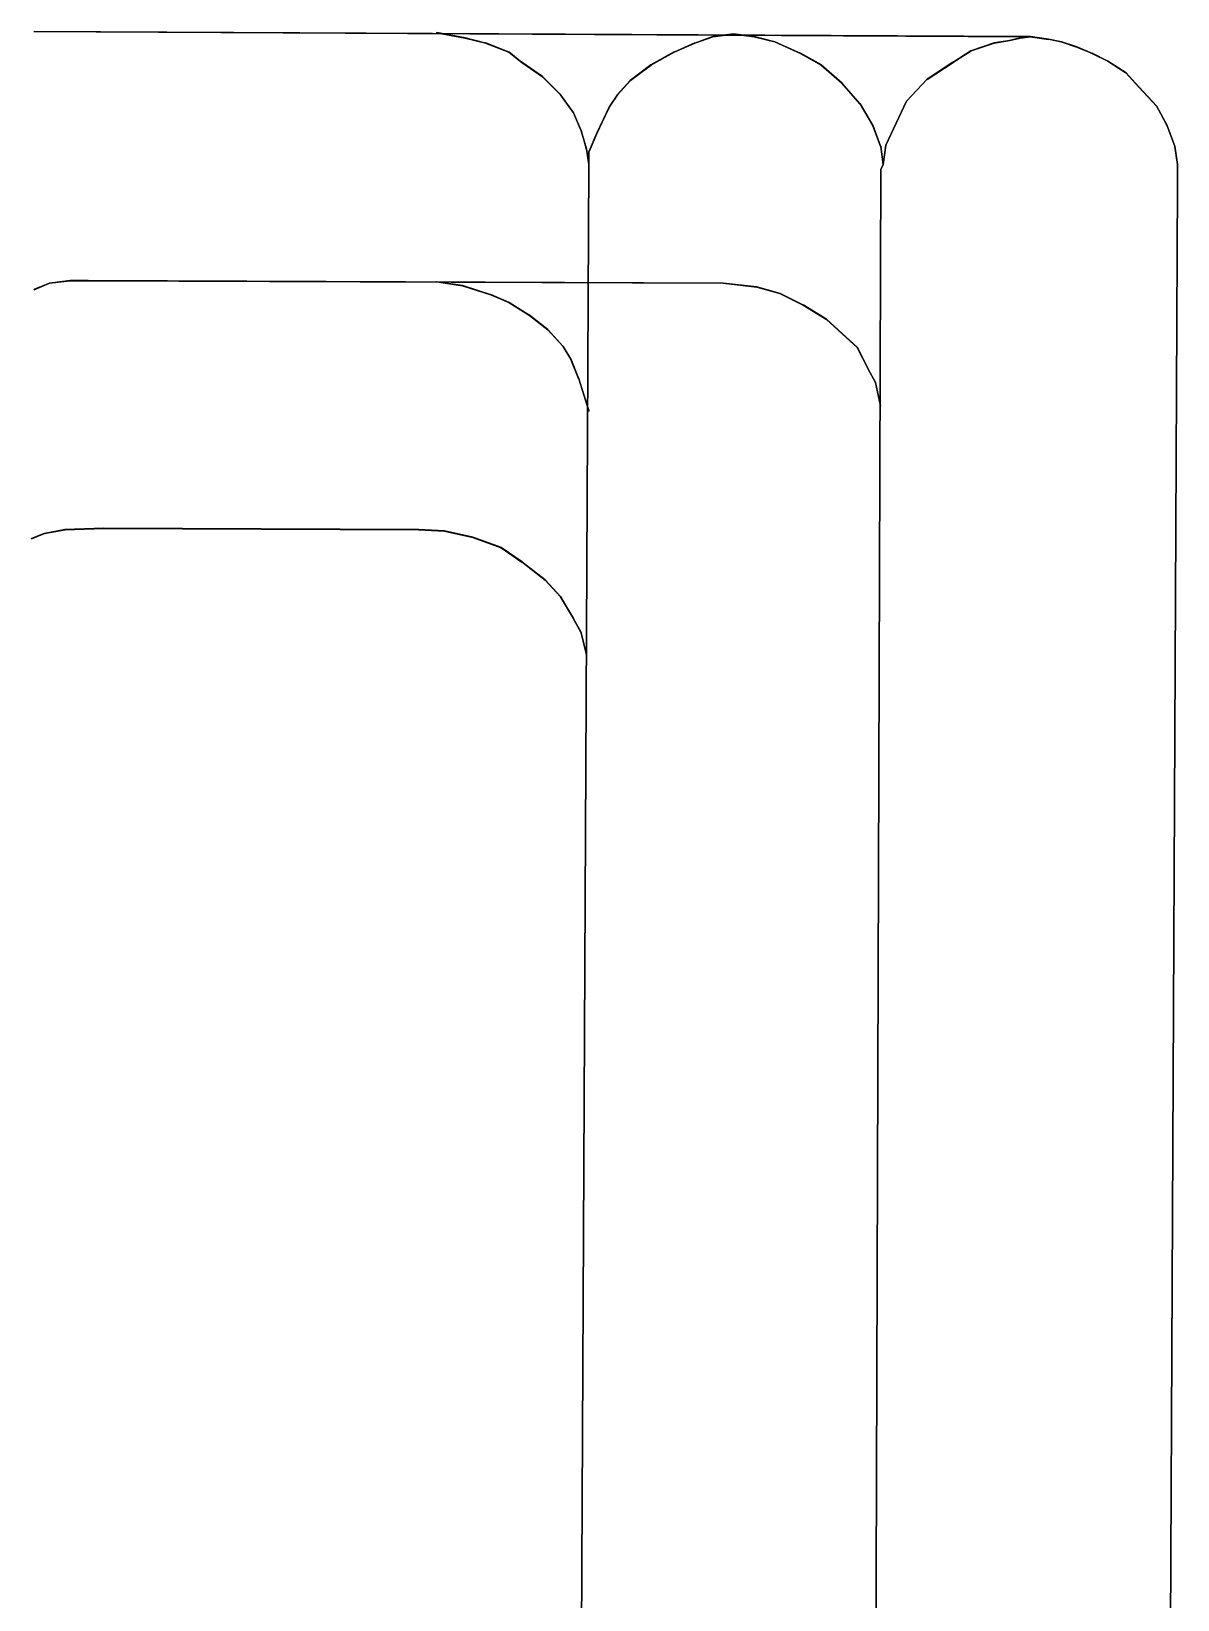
# Model space of a CAD drawing. Extents: x -291248544 to -291003570, y 98625193 to 98746984.
# Drawn here: x -291151292 to -291141127, y 98733077 to 98746984 of the extents above; entities that cross this region are included whole.
import ezdxf

# ---------------------------------------------------------------- set-up
doc = ezdxf.new("R2010")
doc.units = 0

msp = doc.modelspace()

# ---------------------------------------------------------------- linework, layer by layer
at = {"layer": 'mg_to_dxf', "color": 2}
for points in [[(-291151267.51, 98746982.57), (-291151268.5, 98746983.58), (-291151268.51, 98746981.58), (-291151267.51, 98746982.57)], [(-291151267.51, 98746982.57), (-291151268.51, 98746981.58), (-291142432.74, 98746935.8), (-291142433.67, 98746936.8)], [(-291142433.67, 98746936.8), (-291142432.59, 98746937.8), (-291151268.5, 98746983.58), (-291151267.51, 98746982.57)], [(-291147696.96, 98746971.04), (-291147697.76, 98746972.2), (-291147698.12, 98746970.24), (-291147696.96, 98746971.04)], [(-291147696.96, 98746971.04), (-291147698.12, 98746970.24), (-291147445.4, 98746924.29), (-291147446.17, 98746925.44)], [(-291147446.17, 98746925.44), (-291147444.98, 98746926.24), (-291147697.76, 98746972.2), (-291147696.96, 98746971.04)], [(-291145065.81, 98746959.62), (-291145064.81, 98746960.76), (-291145249.15, 98746937.71), (-291145247.91, 98746936.86)], [(-291145247.91, 98746936.86), (-291145248.68, 98746935.76), (-291145064.81, 98746958.74), (-291145065.81, 98746959.62)], [(-291145064.81, 98746959.62), (-291145065.81, 98746960.76), (-291145065.81, 98746958.74), (-291145064.81, 98746959.62)], [(-291144882.7, 98746936.86), (-291144881.52, 98746937.72), (-291145065.81, 98746960.76), (-291145064.81, 98746959.62)], [(-291145065.81, 98746959.62), (-291145064.81, 98746958.74), (-291145064.81, 98746960.76), (-291145065.81, 98746959.62)], [(-291145064.81, 98746959.62), (-291145065.81, 98746958.74), (-291144881.89, 98746935.75), (-291144882.7, 98746936.86)], [(-291147445.19, 98746925.23), (-291147445.95, 98746926.45), (-291147446.37, 98746924.5), (-291147445.19, 98746925.23)], [(-291147445.19, 98746925.23), (-291147446.37, 98746924.5), (-291147262.39, 98746878.5), (-291147263.06, 98746879.7)], [(-291147446.17, 98746925.44), (-291147445.4, 98746924.29), (-291147444.98, 98746926.24), (-291147446.17, 98746925.44)], [(-291147263.06, 98746879.7), (-291147261.78, 98746880.41), (-291147445.95, 98746926.45), (-291147445.19, 98746925.23)], [(-291147262.11, 98746879.4), (-291147262.74, 98746880.71), (-291147263.34, 98746878.8), (-291147262.11, 98746879.4)], [(-291147262.11, 98746879.4), (-291147263.34, 98746878.8), (-291147056.61, 98746798.41), (-291147057.05, 98746799.65)], [(-291147263.06, 98746879.7), (-291147262.39, 98746878.5), (-291147261.78, 98746880.41), (-291147263.06, 98746879.7)], [(-291147057.05, 98746799.65), (-291147055.6, 98746800.16), (-291147262.74, 98746880.71), (-291147262.11, 98746879.4)], [(-291145409.09, 98746879.38), (-291145408.54, 98746880.71), (-291145592.64, 98746800.17), (-291145591.28, 98746799.67)], [(-291145591.28, 98746799.67), (-291145591.75, 98746798.37), (-291145407.8, 98746878.85), (-291145409.09, 98746879.38)], [(-291145248.89, 98746936.63), (-291145248.17, 98746937.95), (-291145409.47, 98746880.34), (-291145408.16, 98746879.75)], [(-291145408.16, 98746879.75), (-291145409.47, 98746880.34), (-291145408.73, 98746878.48), (-291145408.16, 98746879.75)], [(-291145409.09, 98746879.38), (-291145407.8, 98746878.85), (-291145408.54, 98746880.71), (-291145409.09, 98746879.38)], [(-291145408.16, 98746879.75), (-291145408.73, 98746878.48), (-291145247.71, 98746935.99), (-291145248.89, 98746936.63)], [(-291145247.91, 98746936.86), (-291145249.15, 98746937.71), (-291145248.68, 98746935.76), (-291145247.91, 98746936.86)], [(-291145248.89, 98746936.63), (-291145247.71, 98746935.99), (-291145248.17, 98746937.95), (-291145248.89, 98746936.63)], [(-291144881.72, 98746936.68), (-291144882.5, 98746937.9), (-291144882.87, 98746935.93), (-291144881.72, 98746936.68)], [(-291144881.72, 98746936.68), (-291144882.87, 98746935.93), (-291144698.94, 98746889.95), (-291144699.58, 98746891.14)], [(-291144882.7, 98746936.86), (-291144881.89, 98746935.75), (-291144881.52, 98746937.72), (-291144882.7, 98746936.86)], [(-291144699.58, 98746891.14), (-291144698.28, 98746891.85), (-291144882.5, 98746937.9), (-291144881.72, 98746936.68)], [(-291144698.64, 98746890.82), (-291144699.23, 98746892.18), (-291144699.88, 98746890.28), (-291144698.64, 98746890.82)], [(-291144698.64, 98746890.82), (-291144699.88, 98746890.28), (-291144470.21, 98746786.93), (-291144470.67, 98746788.23)], [(-291144699.58, 98746891.14), (-291144698.94, 98746889.95), (-291144698.28, 98746891.85), (-291144699.58, 98746891.14)], [(-291144470.67, 98746788.23), (-291144469.31, 98746788.71), (-291144699.23, 98746892.18), (-291144698.64, 98746890.82)], [(-291142960.02, 98746810.64), (-291142959.61, 98746812.09), (-291143120.78, 98746708.49), (-291143119.39, 98746708.19)], [(-291143119.39, 98746708.19), (-291143119.69, 98746706.81), (-291142958.74, 98746810.28), (-291142960.02, 98746810.64)], [(-291142754.08, 98746879.42), (-291142753.37, 98746880.71), (-291142960.51, 98746811.66), (-291142959.12, 98746811.07)], [(-291142959.12, 98746811.07), (-291142960.51, 98746811.66), (-291142959.64, 98746809.84), (-291142959.12, 98746811.07)], [(-291142960.02, 98746810.64), (-291142958.74, 98746810.28), (-291142959.61, 98746812.09), (-291142960.02, 98746810.64)], [(-291142959.12, 98746811.07), (-291142959.64, 98746809.84), (-291142752.88, 98746878.76), (-291142754.08, 98746879.42)], [(-291142616.77, 98746902.38), (-291142615.98, 98746903.53), (-291142754.34, 98746880.47), (-291142753.11, 98746879.66)], [(-291142753.11, 98746879.66), (-291142754.34, 98746880.47), (-291142753.85, 98746878.52), (-291142753.11, 98746879.66)], [(-291142754.08, 98746879.42), (-291142752.88, 98746878.76), (-291142753.37, 98746880.71), (-291142754.08, 98746879.42)], [(-291142753.11, 98746879.66), (-291142753.85, 98746878.52), (-291142615.57, 98746901.57), (-291142616.77, 98746902.38)], [(-291142525.21, 98746925.23), (-291142524.42, 98746926.46), (-291142616.96, 98746903.32), (-291142615.79, 98746902.59)], [(-291142615.79, 98746902.59), (-291142616.96, 98746903.32), (-291142616.55, 98746901.36), (-291142615.79, 98746902.59)], [(-291142616.77, 98746902.38), (-291142615.57, 98746901.57), (-291142615.98, 98746903.53), (-291142616.77, 98746902.38)], [(-291142615.79, 98746902.59), (-291142616.55, 98746901.36), (-291142524.05, 98746924.49), (-291142525.21, 98746925.23)], [(-291142433.66, 98746936.74), (-291142432.79, 98746937.85), (-291142525.4, 98746926.28), (-291142524.22, 98746925.42)], [(-291142524.22, 98746925.42), (-291142525.4, 98746926.28), (-291142525.03, 98746924.31), (-291142524.22, 98746925.42)], [(-291142525.21, 98746925.23), (-291142524.05, 98746924.49), (-291142524.42, 98746926.46), (-291142525.21, 98746925.23)], [(-291142524.22, 98746925.42), (-291142525.03, 98746924.31), (-291142432.55, 98746935.87), (-291142433.66, 98746936.74)], [(-291142432.67, 98746936.73), (-291142433.59, 98746937.87), (-291142433.74, 98746935.87), (-291142432.67, 98746936.73)], [(-291142432.67, 98746936.73), (-291142433.74, 98746935.87), (-291142272.62, 98746912.85), (-291142273.44, 98746913.98)], [(-291142433.67, 98746936.8), (-291142432.74, 98746935.8), (-291142432.59, 98746937.8), (-291142433.67, 98746936.8)], [(-291142433.66, 98746936.74), (-291142432.55, 98746935.87), (-291142432.79, 98746937.85), (-291142433.66, 98746936.74)], [(-291142273.44, 98746913.98), (-291142272.29, 98746914.83), (-291142433.59, 98746937.87), (-291142432.67, 98746936.73)], [(-291142272.46, 98746913.81), (-291142273.27, 98746914.99), (-291142273.61, 98746913.02), (-291142272.46, 98746913.81)], [(-291142272.46, 98746913.81), (-291142273.61, 98746913.02), (-291142158.27, 98746889.96), (-291142159, 98746891.12)], [(-291142273.44, 98746913.98), (-291142272.62, 98746912.85), (-291142272.29, 98746914.83), (-291142273.44, 98746913.98)], [(-291142159, 98746891.12), (-291142157.76, 98746891.89), (-291142273.27, 98746914.99), (-291142272.46, 98746913.81)], [(-291142158.03, 98746890.86), (-291142158.73, 98746892.15), (-291142159.24, 98746890.21), (-291142158.03, 98746890.86)], [(-291142158.03, 98746890.86), (-291142159.24, 98746890.21), (-291142021.06, 98746844.15), (-291142021.65, 98746845.4)], [(-291142159, 98746891.12), (-291142158.27, 98746889.96), (-291142157.76, 98746891.89), (-291142159, 98746891.12)], [(-291142021.65, 98746845.4), (-291142020.35, 98746846.02), (-291142158.73, 98746892.15), (-291142158.03, 98746890.86)], [(-291142020.72, 98746845.05), (-291142021.29, 98746846.37), (-291142021.99, 98746844.5), (-291142020.72, 98746845.05)], [(-291142020.72, 98746845.05), (-291142021.99, 98746844.5), (-291141883.8, 98746786.92), (-291141884.31, 98746788.22)], [(-291142021.65, 98746845.4), (-291142021.06, 98746844.15), (-291142020.35, 98746846.02), (-291142021.65, 98746845.4)], [(-291141884.31, 98746788.22), (-291141882.97, 98746788.74), (-291142021.29, 98746846.37), (-291142020.72, 98746845.05)], [(-291147056.18, 98746799.15), (-291147056.47, 98746800.66), (-291147057.48, 98746798.91), (-291147056.18, 98746799.15)], [(-291147056.18, 98746799.15), (-291147057.48, 98746798.91), (-291146942.34, 98746706.8), (-291146942.53, 98746708.23)], [(-291147057.05, 98746799.65), (-291147056.61, 98746798.41), (-291147055.6, 98746800.16), (-291147057.05, 98746799.65)], [(-291146942.53, 98746708.23), (-291146941.15, 98746708.41), (-291147056.47, 98746800.66), (-291147056.18, 98746799.15)], [(-291146941.73, 98746707.63), (-291146941.95, 98746709), (-291146943.15, 98746707.4), (-291146941.73, 98746707.63)], [(-291146941.73, 98746707.63), (-291146943.15, 98746707.4), (-291146759.26, 98746580.97), (-291146759.45, 98746582.32)], [(-291146942.53, 98746708.23), (-291146942.34, 98746706.8), (-291146941.15, 98746708.41), (-291146942.53, 98746708.23)], [(-291146759.45, 98746582.32), (-291146757.98, 98746582.52), (-291146941.95, 98746709), (-291146941.73, 98746707.63)], [(-291145798.13, 98746684.73), (-291145797.87, 98746686.17), (-291145981.91, 98746548.14), (-291145980.43, 98746548)], [(-291145980.43, 98746548), (-291145980.56, 98746546.65), (-291145796.78, 98746684.49), (-291145798.13, 98746684.73)], [(-291145592.17, 98746799.23), (-291145591.74, 98746800.61), (-291145798.71, 98746685.63), (-291145797.29, 98746685.27)], [(-291145797.29, 98746685.27), (-291145798.71, 98746685.63), (-291145797.62, 98746683.94), (-291145797.29, 98746685.27)], [(-291145798.13, 98746684.73), (-291145796.78, 98746684.49), (-291145797.87, 98746686.17), (-291145798.13, 98746684.73)], [(-291145797.29, 98746685.27), (-291145797.62, 98746683.94), (-291145590.85, 98746798.81), (-291145592.17, 98746799.23)], [(-291145591.28, 98746799.67), (-291145592.64, 98746800.17), (-291145591.75, 98746798.37), (-291145591.28, 98746799.67)], [(-291145592.17, 98746799.23), (-291145590.85, 98746798.81), (-291145591.74, 98746800.61), (-291145592.17, 98746799.23)], [(-291144469.78, 98746787.78), (-291144470.2, 98746789.16), (-291144471.1, 98746787.38), (-291144469.78, 98746787.78)], [(-291144469.78, 98746787.78), (-291144471.1, 98746787.38), (-291144287.25, 98746683.96), (-291144287.55, 98746685.27)], [(-291144470.67, 98746788.23), (-291144470.21, 98746786.93), (-291144469.31, 98746788.71), (-291144470.67, 98746788.23)], [(-291144287.55, 98746685.27), (-291144286.09, 98746685.6), (-291144470.2, 98746789.16), (-291144469.78, 98746787.78)], [(-291144286.73, 98746684.7), (-291144286.91, 98746686.18), (-291144288.07, 98746684.54), (-291144286.73, 98746684.7)], [(-291144286.73, 98746684.7), (-291144288.07, 98746684.54), (-291144104.34, 98746523.77), (-291144104.38, 98746525.14)], [(-291144287.55, 98746685.27), (-291144287.25, 98746683.96), (-291144286.09, 98746685.6), (-291144287.55, 98746685.27)], [(-291144104.38, 98746525.14), (-291144102.92, 98746525.19), (-291144286.91, 98746686.18), (-291144286.73, 98746684.7)], [(-291143120.23, 98746707.64), (-291143119.94, 98746709.03), (-291143349.76, 98746559.64), (-291143348.27, 98746559.42)], [(-291143348.27, 98746559.42), (-291143348.47, 98746558.1), (-291143118.85, 98746707.35), (-291143120.23, 98746707.64)], [(-291143119.39, 98746708.19), (-291143120.78, 98746708.49), (-291143119.69, 98746706.81), (-291143119.39, 98746708.19)], [(-291143120.23, 98746707.64), (-291143118.85, 98746707.35), (-291143119.94, 98746709.03), (-291143120.23, 98746707.64)], [(-291141883.4, 98746787.8), (-291141883.88, 98746789.16), (-291141884.71, 98746787.34), (-291141883.4, 98746787.8)], [(-291141883.4, 98746787.8), (-291141884.71, 98746787.34), (-291141746.57, 98746718.27), (-291141746.97, 98746719.58)], [(-291141884.31, 98746788.22), (-291141883.8, 98746786.92), (-291141882.97, 98746788.74), (-291141884.31, 98746788.22)], [(-291141746.97, 98746719.58), (-291141745.58, 98746720.01), (-291141883.88, 98746789.16), (-291141883.4, 98746787.8)], [(-291141746.1, 98746719.09), (-291141746.45, 98746720.5), (-291141747.44, 98746718.76), (-291141746.1, 98746719.09)], [(-291141746.1, 98746719.09), (-291141747.44, 98746718.76), (-291141586.53, 98746615.32), (-291141586.73, 98746616.64)], [(-291141746.97, 98746719.58), (-291141746.57, 98746718.27), (-291141745.58, 98746720.01), (-291141746.97, 98746719.58)], [(-291141586.73, 98746616.64), (-291141585.23, 98746616.86), (-291141746.45, 98746720.5), (-291141746.1, 98746719.09)], [(-291146758.68, 98746581.68), (-291146758.75, 98746583.16), (-291146760.03, 98746581.61), (-291146758.68, 98746581.68)], [(-291146758.68, 98746581.68), (-291146760.03, 98746581.61), (-291146599.23, 98746420.81), (-291146599.17, 98746422.17)], [(-291146759.45, 98746582.32), (-291146759.26, 98746580.97), (-291146757.98, 98746582.52), (-291146759.45, 98746582.32)], [(-291146599.17, 98746422.17), (-291146597.7, 98746422.11), (-291146758.75, 98746583.16), (-291146758.68, 98746581.68)], [(-291145981.17, 98746547.33), (-291145981.17, 98746548.81), (-291146096.4, 98746422.06), (-291146094.94, 98746422.18)], [(-291146094.94, 98746422.18), (-291146094.82, 98746420.83), (-291145979.82, 98746547.33), (-291145981.17, 98746547.33)], [(-291145980.43, 98746548), (-291145981.91, 98746548.14), (-291145980.56, 98746546.65), (-291145980.43, 98746548)], [(-291145981.17, 98746547.33), (-291145979.82, 98746547.33), (-291145981.17, 98746548.81), (-291145981.17, 98746547.33)], [(-291143349.04, 98746558.78), (-291143348.99, 98746560.28), (-291143532.98, 98746364.79), (-291143531.45, 98746364.96)], [(-291143531.45, 98746364.96), (-291143531.31, 98746363.66), (-291143347.7, 98746558.74), (-291143349.04, 98746558.78)], [(-291143348.27, 98746559.42), (-291143349.76, 98746559.64), (-291143348.47, 98746558.1), (-291143348.27, 98746559.42)], [(-291143349.04, 98746558.78), (-291143347.7, 98746558.74), (-291143348.99, 98746560.28), (-291143349.04, 98746558.78)], [(-291141585.96, 98746615.99), (-291141585.99, 98746617.51), (-291141587.29, 98746615.97), (-291141585.96, 98746615.99)], [(-291141585.96, 98746615.99), (-291141587.29, 98746615.97), (-291141472.26, 98746489.43), (-291141472.2, 98746490.85)], [(-291141586.73, 98746616.64), (-291141586.53, 98746615.32), (-291141585.23, 98746616.86), (-291141586.73, 98746616.64)], [(-291141472.2, 98746490.85), (-291141470.79, 98746490.79), (-291141585.99, 98746617.51), (-291141585.96, 98746615.99)], [(-291146598.52, 98746421.41), (-291146598.34, 98746422.87), (-291146599.87, 98746421.57), (-291146598.52, 98746421.41)], [(-291146598.52, 98746421.41), (-291146599.87, 98746421.57), (-291146484.96, 98746260.69), (-291146484.67, 98746262.01)], [(-291146599.17, 98746422.17), (-291146599.23, 98746420.81), (-291146597.7, 98746422.11), (-291146599.17, 98746422.17)], [(-291146484.67, 98746262.01), (-291146483.21, 98746261.68), (-291146598.34, 98746422.87), (-291146598.52, 98746421.41)], [(-291146095.55, 98746421.4), (-291146095.79, 98746422.85), (-291146165.09, 98746318.89), (-291146163.66, 98746319.23)], [(-291146163.66, 98746319.23), (-291146163.35, 98746317.91), (-291146094.21, 98746421.61), (-291146095.55, 98746421.4)], [(-291146094.94, 98746422.18), (-291146096.4, 98746422.06), (-291146094.82, 98746420.83), (-291146094.94, 98746422.18)], [(-291146095.55, 98746421.4), (-291146094.21, 98746421.61), (-291146095.79, 98746422.85), (-291146095.55, 98746421.4)], [(-291144103.67, 98746524.43), (-291144103.63, 98746525.9), (-291144105.04, 98746524.48), (-291144103.67, 98746524.43)], [(-291144103.67, 98746524.43), (-291144105.04, 98746524.48), (-291143944.27, 98746340.74), (-291143944.12, 98746342.08)], [(-291144104.38, 98746525.14), (-291144104.34, 98746523.77), (-291144102.92, 98746525.19), (-291144104.38, 98746525.14)], [(-291143944.12, 98746342.08), (-291143942.64, 98746341.92), (-291144103.63, 98746525.9), (-291144103.67, 98746524.43)], [(-291141471.52, 98746490.11), (-291141471.47, 98746491.52), (-291141472.94, 98746490.17), (-291141471.52, 98746490.11)], [(-291141471.52, 98746490.11), (-291141472.94, 98746490.17), (-291141312.12, 98746317.86), (-291141311.99, 98746319.19)], [(-291141472.2, 98746490.85), (-291141472.26, 98746489.43), (-291141470.79, 98746490.79), (-291141472.2, 98746490.85)], [(-291141311.99, 98746319.19), (-291141310.48, 98746319.03), (-291141471.47, 98746491.52), (-291141471.52, 98746490.11)], [(-291146484.18, 98746261.13), (-291146483.7, 98746262.55), (-291146485.45, 98746261.57), (-291146484.18, 98746261.13)], [(-291146484.18, 98746261.13), (-291146485.45, 98746261.57), (-291146416.46, 98746100.58), (-291146415.91, 98746101.84)], [(-291146484.67, 98746262.01), (-291146484.96, 98746260.69), (-291146483.21, 98746261.68), (-291146484.67, 98746262.01)], [(-291146415.91, 98746101.84), (-291146414.57, 98746101.25), (-291146483.7, 98746262.55), (-291146484.18, 98746261.13)], [(-291146164.16, 98746318.36), (-291146164.6, 98746319.76), (-291146279.51, 98746078.45), (-291146278.17, 98746078.94)], [(-291146278.17, 98746078.94), (-291146277.68, 98746077.63), (-291146162.85, 98746318.77), (-291146164.16, 98746318.36)], [(-291146163.66, 98746319.23), (-291146165.09, 98746318.89), (-291146163.35, 98746317.91), (-291146163.66, 98746319.23)], [(-291146164.16, 98746318.36), (-291146162.85, 98746318.77), (-291146164.6, 98746319.76), (-291146164.16, 98746318.36)], [(-291143943.53, 98746341.27), (-291143943.23, 98746342.73), (-291143944.86, 98746341.55), (-291143943.53, 98746341.27)], [(-291143943.53, 98746341.27), (-291143944.86, 98746341.55), (-291143830, 98746146.29), (-291143829.6, 98746147.59)], [(-291143944.12, 98746342.08), (-291143944.27, 98746340.74), (-291143942.64, 98746341.92), (-291143944.12, 98746342.08)], [(-291143829.6, 98746147.59), (-291143828.19, 98746147.16), (-291143943.23, 98746342.73), (-291143943.53, 98746341.27)], [(-291143532.01, 98746364.14), (-291143532.42, 98746365.62), (-291143716.09, 98745975.32), (-291143714.69, 98745975.95)], [(-291143714.69, 98745975.95), (-291143714.15, 98745974.75), (-291143530.75, 98746364.48), (-291143532.01, 98746364.14)], [(-291143531.45, 98746364.96), (-291143532.98, 98746364.79), (-291143531.31, 98746363.66), (-291143531.45, 98746364.96)], [(-291143532.01, 98746364.14), (-291143530.75, 98746364.48), (-291143532.42, 98746365.62), (-291143532.01, 98746364.14)], [(-291141311.41, 98746318.37), (-291141311.06, 98746319.85), (-291141312.7, 98746318.68), (-291141311.41, 98746318.37)], [(-291141311.41, 98746318.37), (-291141312.7, 98746318.68), (-291141220.77, 98746146.3), (-291141220.33, 98746147.6)], [(-291141311.99, 98746319.19), (-291141312.12, 98746317.86), (-291141310.48, 98746319.03), (-291141311.99, 98746319.19)], [(-291141220.33, 98746147.6), (-291141218.94, 98746147.13), (-291141311.06, 98746319.85), (-291141311.41, 98746318.37)], [(-291143829.17, 98746146.69), (-291143828.62, 98746148.06), (-291143830.43, 98746147.19), (-291143829.17, 98746146.69)], [(-291143829.17, 98746146.69), (-291143830.43, 98746147.19), (-291143761.48, 98745963.33), (-291143760.86, 98745964.52)], [(-291143829.6, 98746147.59), (-291143830, 98746146.29), (-291143828.19, 98746147.16), (-291143829.6, 98746147.59)], [(-291143760.86, 98745964.52), (-291143759.53, 98745963.83), (-291143828.62, 98746148.06), (-291143829.17, 98746146.69)], [(-291141219.92, 98746146.69), (-291141219.36, 98746148.04), (-291141221.18, 98746147.21), (-291141219.92, 98746146.69)], [(-291141219.92, 98746146.69), (-291141221.18, 98746147.21), (-291141152.23, 98745963.33), (-291141151.6, 98745964.52)], [(-291141220.33, 98746147.6), (-291141220.77, 98746146.3), (-291141218.94, 98746147.13), (-291141220.33, 98746147.6)], [(-291141151.6, 98745964.52), (-291141150.28, 98745963.83), (-291141219.36, 98746148.04), (-291141219.92, 98746146.69)], [(-291146415.57, 98746100.9), (-291146414.9, 98746102.2), (-291146416.79, 98746101.53), (-291146415.57, 98746100.9)], [(-291146415.57, 98746100.9), (-291146416.79, 98746101.53), (-291146370.77, 98745940.46), (-291146370.07, 98745941.64)], [(-291146415.91, 98746101.84), (-291146416.46, 98746100.58), (-291146414.57, 98746101.25), (-291146415.91, 98746101.84)], [(-291146370.07, 98745941.64), (-291146368.82, 98745940.9), (-291146414.9, 98746102.2), (-291146415.57, 98746100.9)], [(-291146278.58, 98746078.03), (-291146279.1, 98746079.36), (-291146348.25, 98745918.01), (-291146346.84, 98745918.74)], [(-291146346.84, 98745918.74), (-291146346.25, 98745917.6), (-291146277.27, 98746078.54), (-291146278.58, 98746078.03)], [(-291146278.17, 98746078.94), (-291146279.51, 98746078.45), (-291146277.68, 98746077.63), (-291146278.17, 98746078.94)], [(-291146278.58, 98746078.03), (-291146277.27, 98746078.54), (-291146279.1, 98746079.36), (-291146278.58, 98746078.03)], [(-291143714.97, 98745974.99), (-291143715.81, 98745976.28), (-291143738.85, 98745803.47), (-291143737.73, 98745804.33)], [(-291143737.73, 98745804.33), (-291143736.87, 98745803.21), (-291143713.87, 98745975.71), (-291143714.97, 98745974.99)], [(-291143715.12, 98745975.04), (-291143715.66, 98745976.24), (-291143716.09, 98745975.32), (-291143714.69, 98745975.95)], [(-291143714.69, 98745975.95), (-291143716.09, 98745975.32), (-291143714.15, 98745974.75), (-291143714.69, 98745975.95)], [(-291143714.69, 98745975.95), (-291143716.09, 98745975.32), (-291143714.15, 98745974.75), (-291143714.69, 98745975.95)], [(-291143714.97, 98745974.99), (-291143713.87, 98745975.71), (-291143715.81, 98745976.28), (-291143714.97, 98745974.99)], [(-291143714.87, 98745975.56), (-291143713.97, 98745975.14), (-291143715.66, 98745976.24), (-291143715.12, 98745975.04)], [(-291143714.69, 98745975.95), (-291143714.15, 98745974.75), (-291143713.97, 98745975.14), (-291143714.87, 98745975.56)], [(-291146369.85, 98745940.67), (-291146369.04, 98745941.88), (-291146370.99, 98745941.44), (-291146369.85, 98745940.67)], [(-291146369.85, 98745940.67), (-291146370.99, 98745941.44), (-291146347.95, 98745803.18), (-291146347.13, 98745804.33)], [(-291146370.07, 98745941.64), (-291146370.77, 98745940.46), (-291146368.82, 98745940.9), (-291146370.07, 98745941.64)], [(-291146347.13, 98745804.33), (-291146345.98, 98745803.5), (-291146369.04, 98745941.88), (-291146369.85, 98745940.67)], [(-291146346.84, 98745918.74), (-291146348.25, 98745918.01), (-291146346.25, 98745917.6), (-291146346.84, 98745918.74)], [(-291146347.05, 98745917.76), (-291146348.05, 98745918.99), (-291146348.05, 98745803.33), (-291146347.05, 98745804.33)], [(-291146347.05, 98745917.76), (-291146346.05, 98745918.58), (-291146348.05, 98745918.99), (-291146347.05, 98745917.76)], [(-291146347.05, 98745804.33), (-291146346.05, 98745803.33), (-291146346.05, 98745918.58), (-291146347.05, 98745917.76)], [(-291143760.61, 98745963.55), (-291143759.78, 98745964.8), (-291143761.73, 98745964.3), (-291143760.61, 98745963.55)], [(-291143760.61, 98745963.55), (-291143761.73, 98745964.3), (-291143738.75, 98745803.48), (-291143737.87, 98745804.35)], [(-291143760.86, 98745964.52), (-291143761.48, 98745963.33), (-291143759.53, 98745963.83), (-291143760.86, 98745964.52)], [(-291143737.87, 98745804.35), (-291143736.68, 98745803.15), (-291143759.78, 98745964.8), (-291143760.61, 98745963.55)], [(-291141151.36, 98745963.55), (-291141150.52, 98745964.8), (-291141152.47, 98745964.3), (-291141151.36, 98745963.55)], [(-291141151.36, 98745963.55), (-291141152.47, 98745964.3), (-291141129.47, 98745803.27), (-291141128.61, 98745804.33)], [(-291141151.6, 98745964.52), (-291141152.23, 98745963.33), (-291141150.28, 98745963.83), (-291141151.6, 98745964.52)], [(-291141128.61, 98745804.33), (-291141127.47, 98745803.41), (-291141150.52, 98745964.8), (-291141151.36, 98745963.55)], [(-291146347.05, 98745803.33), (-291146348.04, 98745804.34), (-291146416.71, 98732173.44), (-291146415.71, 98732174.42)], [(-291146415.71, 98732174.42), (-291146414.71, 98732173.4), (-291146346.04, 98745804.33), (-291146347.05, 98745803.33)], [(-291146347.05, 98745804.33), (-291146348.05, 98745803.33), (-291146346.05, 98745803.33), (-291146347.05, 98745804.33)], [(-291146347.05, 98745803.33), (-291146346.04, 98745804.33), (-291146348.04, 98745804.34), (-291146347.05, 98745803.33)], [(-291146347.13, 98745804.33), (-291146347.95, 98745803.18), (-291146345.98, 98745803.5), (-291146347.13, 98745804.33)], [(-291143760.68, 98745757.56), (-291143761.68, 98745758.56), (-291143807.46, 98731498.22), (-291143806.46, 98731499.22)], [(-291143806.46, 98731499.22), (-291143805.46, 98731498.22), (-291143759.68, 98745758.55), (-291143760.68, 98745757.56)], [(-291143738.03, 98745803.36), (-291143738.59, 98745804.47), (-291143761.8, 98745758.06), (-291143760.46, 98745758.5)], [(-291143760.46, 98745758.5), (-291143761.8, 98745758.06), (-291143760.01, 98745757.16), (-291143760.46, 98745758.5)], [(-291143760.68, 98745757.56), (-291143759.68, 98745758.55), (-291143761.68, 98745758.56), (-291143760.68, 98745757.56)], [(-291143760.46, 98745758.5), (-291143760.01, 98745757.16), (-291143736.52, 98745804.13), (-291143738.03, 98745803.36)], [(-291143737.73, 98745804.33), (-291143738.85, 98745803.47), (-291143736.87, 98745803.21), (-291143737.73, 98745804.33)], [(-291143737.87, 98745804.35), (-291143738.75, 98745803.48), (-291143736.68, 98745803.15), (-291143737.87, 98745804.35)], [(-291143738.03, 98745803.36), (-291143736.52, 98745804.13), (-291143738.59, 98745804.47), (-291143738.03, 98745803.36)], [(-291141128.54, 98745803.33), (-291141127.54, 98745804.41), (-291141129.54, 98745804.26), (-291141128.54, 98745803.33)], [(-291141128.54, 98745803.33), (-291141129.54, 98745804.26), (-291141129.54, 98745631.67), (-291141128.54, 98745632.67)], [(-291141128.61, 98745804.33), (-291141129.47, 98745803.27), (-291141127.47, 98745803.41), (-291141128.61, 98745804.33)], [(-291141128.54, 98745632.67), (-291141127.54, 98745631.67), (-291141127.54, 98745804.41), (-291141128.54, 98745803.33)], [(-291141128.54, 98745631.67), (-291141129.54, 98745632.67), (-291141198.21, 98731612.73), (-291141197.2, 98731613.66)], [(-291141197.2, 98731613.66), (-291141196.21, 98731612.58), (-291141127.54, 98745632.67), (-291141128.54, 98745631.67)], [(-291141128.54, 98745632.67), (-291141129.54, 98745631.67), (-291141127.54, 98745631.67), (-291141128.54, 98745632.67)], [(-291141128.54, 98745631.67), (-291141127.54, 98745632.67), (-291141129.54, 98745632.67), (-291141128.54, 98745631.67)], [(-291151131.14, 98744750.78), (-291151130.47, 98744752.15), (-291151268.85, 98744694.49), (-291151267.54, 98744693.95)], [(-291151267.54, 98744693.95), (-291151268.08, 98744692.64), (-291151129.95, 98744750.2), (-291151131.14, 98744750.78)], [(-291150948.07, 98744773.8), (-291150947.14, 98744774.93), (-291151131.44, 98744751.89), (-291151130.18, 98744751.04)], [(-291151130.18, 98744751.04), (-291151131.44, 98744751.89), (-291151130.92, 98744749.94), (-291151130.18, 98744751.04)], [(-291151131.14, 98744750.78), (-291151129.95, 98744750.2), (-291151130.47, 98744752.15), (-291151131.14, 98744750.78)], [(-291151130.18, 98744751.04), (-291151130.92, 98744749.94), (-291150947.01, 98744772.93), (-291150948.07, 98744773.8)], [(-291150947.07, 98744773.86), (-291150948.13, 98744774.86), (-291150948.01, 98744772.86), (-291150947.07, 98744773.86)], [(-291150787.85, 98744773.86), (-291150786.85, 98744774.86), (-291150948.13, 98744774.86), (-291150947.07, 98744773.86)], [(-291150948.07, 98744773.8), (-291150947.01, 98744772.93), (-291150947.14, 98744774.93), (-291150948.07, 98744773.8)], [(-291150947.07, 98744773.86), (-291150948.01, 98744772.86), (-291150786.86, 98744772.86), (-291150787.85, 98744773.86)], [(-291150786.85, 98744773.86), (-291150787.85, 98744774.87), (-291150787.86, 98744772.87), (-291150786.85, 98744773.86)], [(-291150786.85, 98744773.86), (-291150787.86, 98744772.87), (-291145156.42, 98744749.97), (-291145157.36, 98744750.98)], [(-291145157.36, 98744750.98), (-291145156.3, 98744751.97), (-291150787.85, 98744774.87), (-291150786.85, 98744773.86)], [(-291150787.85, 98744773.86), (-291150786.86, 98744772.86), (-291150786.85, 98744774.86), (-291150787.85, 98744773.86)], [(-291147696.95, 98744762.35), (-291147697.79, 98744763.48), (-291147698.09, 98744761.51), (-291147696.95, 98744762.35)], [(-291147696.95, 98744762.35), (-291147698.09, 98744761.51), (-291147468.3, 98744727.04), (-291147469.06, 98744728.16)], [(-291147469.06, 98744728.16), (-291147467.84, 98744728.99), (-291147697.79, 98744763.48), (-291147696.95, 98744762.35)], [(-291147468.09, 98744727.94), (-291147468.82, 98744729.22), (-291147469.27, 98744727.26), (-291147468.09, 98744727.94)], [(-291147468.09, 98744727.94), (-291147469.27, 98744727.26), (-291147216.67, 98744646.89), (-291147217.27, 98744648.13)], [(-291147469.06, 98744728.16), (-291147468.3, 98744727.04), (-291147467.84, 98744728.99), (-291147469.06, 98744728.16)], [(-291147217.27, 98744648.13), (-291147215.97, 98744648.77), (-291147468.82, 98744729.22), (-291147468.09, 98744727.94)], [(-291145156.36, 98744750.92), (-291145157.3, 98744752.03), (-291145157.42, 98744750.03), (-291145156.36, 98744750.92)], [(-291145156.36, 98744750.92), (-291145157.42, 98744750.03), (-291144859.01, 98744715.6), (-291144859.81, 98744716.7)], [(-291145157.36, 98744750.98), (-291145156.42, 98744749.97), (-291145156.3, 98744751.97), (-291145157.36, 98744750.98)], [(-291144859.81, 98744716.7), (-291144858.62, 98744717.57), (-291145157.3, 98744752.03), (-291145156.36, 98744750.92)], [(-291151267.54, 98744693.95), (-291151268.85, 98744694.49), (-291151268.08, 98744692.64), (-291151267.54, 98744693.95)], [(-291147216.34, 98744647.78), (-291147216.91, 98744649.12), (-291147217.61, 98744647.24), (-291147216.34, 98744647.78)], [(-291147216.34, 98744647.78), (-291147217.61, 98744647.24), (-291147056.58, 98744578.23), (-291147057.04, 98744579.51)], [(-291147217.27, 98744648.13), (-291147216.67, 98744646.89), (-291147215.97, 98744648.77), (-291147217.27, 98744648.13)], [(-291147057.04, 98744579.51), (-291147055.65, 98744580.01), (-291147216.91, 98744649.12), (-291147216.34, 98744647.78)], [(-291144858.83, 98744716.51), (-291144859.6, 98744717.76), (-291144859.99, 98744715.79), (-291144858.83, 98744716.51)], [(-291144858.83, 98744716.51), (-291144859.99, 98744715.79), (-291144653.2, 98744658.35), (-291144653.8, 98744659.56)], [(-291144859.81, 98744716.7), (-291144859.01, 98744715.6), (-291144858.62, 98744717.57), (-291144859.81, 98744716.7)], [(-291144653.8, 98744659.56), (-291144652.48, 98744660.23), (-291144859.6, 98744717.76), (-291144858.83, 98744716.51)], [(-291144652.87, 98744659.2), (-291144653.41, 98744660.59), (-291144654.13, 98744658.71), (-291144652.87, 98744659.2)], [(-291144652.87, 98744659.2), (-291144654.13, 98744658.71), (-291144447.36, 98744555.33), (-291144447.77, 98744556.65)], [(-291144653.8, 98744659.56), (-291144653.2, 98744658.35), (-291144652.48, 98744660.23), (-291144653.8, 98744659.56)], [(-291144447.77, 98744556.65), (-291144446.39, 98744557.08), (-291144653.41, 98744660.59), (-291144652.87, 98744659.2)], [(-291147056.15, 98744579.05), (-291147056.54, 98744580.47), (-291147057.47, 98744578.69), (-291147056.15, 98744579.05)], [(-291147056.15, 98744579.05), (-291147057.47, 98744578.69), (-291146873.63, 98744463.79), (-291146873.9, 98744465.14)], [(-291147057.04, 98744579.51), (-291147056.58, 98744578.23), (-291147055.65, 98744580.01), (-291147057.04, 98744579.51)], [(-291146873.9, 98744465.14), (-291146872.47, 98744465.43), (-291147056.54, 98744580.47), (-291147056.15, 98744579.05)], [(-291146873.08, 98744464.56), (-291146873.29, 98744466), (-291146874.44, 98744464.36), (-291146873.08, 98744464.56)], [(-291146873.08, 98744464.56), (-291146874.44, 98744464.36), (-291146713.54, 98744337.94), (-291146713.65, 98744339.3)], [(-291146873.9, 98744465.14), (-291146873.63, 98744463.79), (-291146872.47, 98744465.43), (-291146873.9, 98744465.14)], [(-291146713.65, 98744339.3), (-291146712.18, 98744339.42), (-291146873.29, 98744466), (-291146873.08, 98744464.56)], [(-291144446.9, 98744556.17), (-291144447.27, 98744557.56), (-291144448.24, 98744555.81), (-291144446.9, 98744556.17)], [(-291144446.9, 98744556.17), (-291144448.24, 98744555.81), (-291144241.51, 98744429.48), (-291144241.76, 98744430.8)], [(-291144447.77, 98744556.65), (-291144447.36, 98744555.33), (-291144446.39, 98744557.08), (-291144447.77, 98744556.65)], [(-291144241.76, 98744430.8), (-291144240.3, 98744431.08), (-291144447.27, 98744557.56), (-291144446.9, 98744556.17)], [(-291146712.92, 98744338.62), (-291146712.92, 98744340.09), (-291146714.28, 98744338.62), (-291146712.92, 98744338.62)], [(-291146712.92, 98744338.62), (-291146714.28, 98744338.62), (-291146576.39, 98744189.24), (-291146576.27, 98744190.59)], [(-291146713.65, 98744339.3), (-291146713.54, 98744337.94), (-291146712.18, 98744339.42), (-291146713.65, 98744339.3)], [(-291146576.27, 98744190.59), (-291146574.78, 98744190.45), (-291146712.92, 98744340.09), (-291146712.92, 98744338.62)], [(-291144240.96, 98744430.2), (-291144241.1, 98744431.68), (-291144242.31, 98744430.08), (-291144240.96, 98744430.2)], [(-291144240.96, 98744430.2), (-291144242.31, 98744430.08), (-291143967.11, 98744177.82), (-291143967.05, 98744179.12)], [(-291144240.96, 98744430.2), (-291144241.1, 98744431.69), (-291144242.3, 98744430.08), (-291144240.97, 98744430.2)], [(-291144240.97, 98744430.2), (-291144242.3, 98744430.08), (-291144241.98, 98744429.78), (-291144241.29, 98744430.51)], [(-291144241.29, 98744430.51), (-291144241.98, 98744429.78), (-291144240.36, 98744431), (-291144241.7, 98744430.88)], [(-291144241.76, 98744430.8), (-291144241.51, 98744429.48), (-291144240.3, 98744431.08), (-291144241.76, 98744430.8)], [(-291144241.7, 98744430.88), (-291144240.36, 98744431), (-291144241.1, 98744431.69), (-291144240.96, 98744430.2)], [(-291143967.05, 98744179.12), (-291143965.49, 98744179.04), (-291144241.1, 98744431.68), (-291144240.96, 98744430.2)], [(-291146575.67, 98744189.79), (-291146575.38, 98744191.25), (-291146576.99, 98744190.04), (-291146575.67, 98744189.79)], [(-291146575.67, 98744189.79), (-291146576.99, 98744190.04), (-291146507.9, 98744074.9), (-291146507.52, 98744076.21)], [(-291146576.27, 98744190.59), (-291146576.39, 98744189.24), (-291146574.78, 98744190.45), (-291146576.27, 98744190.59)], [(-291146507.52, 98744076.21), (-291146506.11, 98744075.79), (-291146575.38, 98744191.25), (-291146575.67, 98744189.79)], [(-291143966.45, 98744178.32), (-291143966.09, 98744179.84), (-291143967.71, 98744178.61), (-291143966.45, 98744178.32)], [(-291143966.45, 98744178.32), (-291143967.71, 98744178.61), (-291143875.78, 98743994.76), (-291143875.35, 98743996.11)], [(-291143967.05, 98744179.12), (-291143967.11, 98744177.82), (-291143965.49, 98744179.04), (-291143967.05, 98744179.12)], [(-291143875.35, 98743996.11), (-291143874.01, 98743995.68), (-291143966.09, 98744179.84), (-291143966.45, 98744178.32)], [(-291146507.08, 98744075.31), (-291146506.55, 98744076.69), (-291146508.35, 98744075.8), (-291146507.08, 98744075.31)], [(-291146507.08, 98744075.31), (-291146508.35, 98744075.8), (-291146439.35, 98743903.31), (-291146438.78, 98743904.58)], [(-291146507.52, 98744076.21), (-291146507.9, 98744074.9), (-291146506.11, 98744075.79), (-291146507.52, 98744076.21)], [(-291146438.78, 98743904.58), (-291146437.47, 98743903.99), (-291146506.55, 98744076.69), (-291146507.08, 98744075.31)], [(-291146438.45, 98743903.64), (-291146437.81, 98743904.93), (-291146439.69, 98743904.25), (-291146438.45, 98743903.64)], [(-291146438.45, 98743903.64), (-291146439.69, 98743904.25), (-291146347.85, 98743617.23), (-291146347.2, 98743618.49)], [(-291146438.78, 98743904.58), (-291146439.35, 98743903.31), (-291146437.47, 98743903.99), (-291146438.78, 98743904.58)], [(-291146347.2, 98743618.49), (-291146345.94, 98743617.84), (-291146437.81, 98743904.93), (-291146438.45, 98743903.64)], [(-291143874.88, 98743995.23), (-291143874.48, 98743996.57), (-291143876.25, 98743995.64), (-291143874.88, 98743995.23)], [(-291143874.88, 98743995.23), (-291143876.25, 98743995.64), (-291143807.16, 98743868.98), (-291143806.7, 98743870.22)], [(-291143875.35, 98743996.11), (-291143875.78, 98743994.76), (-291143874.01, 98743995.68), (-291143875.35, 98743996.11)], [(-291143806.7, 98743870.22), (-291143805.27, 98743869.69), (-291143874.48, 98743996.57), (-291143874.88, 98743995.23)], [(-291143806.35, 98743869.29), (-291143805.62, 98743870.63), (-291143807.51, 98743869.92), (-291143806.35, 98743869.29)], [(-291143806.35, 98743869.29), (-291143807.51, 98743869.92), (-291143761.55, 98743663.08), (-291143760.79, 98743664.28)], [(-291143806.7, 98743870.22), (-291143807.16, 98743868.98), (-291143805.27, 98743869.69), (-291143806.7, 98743870.22)], [(-291143760.79, 98743664.28), (-291143759.6, 98743663.52), (-291143805.62, 98743870.63), (-291143806.35, 98743869.29)], [(-291146347.2, 98743618.49), (-291146347.85, 98743617.23), (-291146345.94, 98743617.84), (-291146347.2, 98743618.49)], [(-291143760.79, 98743664.28), (-291143761.55, 98743663.08), (-291143759.6, 98743663.52), (-291143760.79, 98743664.28)], [(-291151176.92, 98742530.64), (-291151176.27, 98742531.97), (-291151291.73, 98742485.79), (-291151290.43, 98742485.23)], [(-291151290.43, 98742485.23), (-291151290.99, 98742483.93), (-291151175.71, 98742530.04), (-291151176.92, 98742530.64)], [(-291150993.84, 98742565.06), (-291150992.96, 98742566.24), (-291151177.23, 98742531.7), (-291151175.96, 98742530.92)], [(-291151175.96, 98742530.92), (-291151177.23, 98742531.7), (-291151176.67, 98742529.77), (-291151175.96, 98742530.92)], [(-291151176.92, 98742530.64), (-291151175.71, 98742530.04), (-291151176.27, 98742531.97), (-291151176.92, 98742530.64)], [(-291151175.96, 98742530.92), (-291151176.67, 98742529.77), (-291150992.74, 98742564.25), (-291150993.84, 98742565.06)], [(-291150650.52, 98742576.58), (-291150649.54, 98742577.62), (-291150993.96, 98742566.14), (-291150992.85, 98742565.17)], [(-291150992.85, 98742565.17), (-291150993.96, 98742566.14), (-291150993.74, 98742564.14), (-291150992.85, 98742565.17)], [(-291150993.84, 98742565.06), (-291150992.74, 98742564.25), (-291150992.96, 98742566.24), (-291150993.84, 98742565.06)], [(-291150992.85, 98742565.17), (-291150993.74, 98742564.14), (-291150649.51, 98742575.62), (-291150650.52, 98742576.58)], [(-291150649.52, 98742576.6), (-291150650.54, 98742577.6), (-291150650.51, 98742575.6), (-291150649.52, 98742576.6)], [(-291147858.17, 98742565.16), (-291147857.14, 98742566.15), (-291150650.54, 98742577.6), (-291150649.52, 98742576.6)], [(-291150650.52, 98742576.58), (-291150649.51, 98742575.62), (-291150649.54, 98742577.62), (-291150650.52, 98742576.58)], [(-291150649.52, 98742576.6), (-291150650.51, 98742575.6), (-291147857.19, 98742564.15), (-291147858.17, 98742565.16)], [(-291147857.17, 98742565.13), (-291147858.14, 98742566.18), (-291147858.19, 98742564.18), (-291147857.17, 98742565.13)], [(-291147857.17, 98742565.13), (-291147858.19, 98742564.18), (-291147628.42, 98742552.69), (-291147629.29, 98742553.74)], [(-291147858.17, 98742565.16), (-291147857.19, 98742564.15), (-291147857.14, 98742566.15), (-291147858.17, 98742565.16)], [(-291147629.29, 98742553.74), (-291147628.15, 98742554.68), (-291147858.14, 98742566.18), (-291147857.17, 98742565.13)], [(-291147628.29, 98742553.6), (-291147629.14, 98742554.82), (-291147629.41, 98742552.83), (-291147628.29, 98742553.6)], [(-291147628.29, 98742553.6), (-291147629.41, 98742552.83), (-291147376.81, 98742495.42), (-291147377.5, 98742496.6)], [(-291147629.29, 98742553.74), (-291147628.42, 98742552.69), (-291147628.15, 98742554.68), (-291147629.29, 98742553.74)], [(-291147377.5, 98742496.6), (-291147376.24, 98742497.34), (-291147629.14, 98742554.82), (-291147628.29, 98742553.6)], [(-291147376.54, 98742496.32), (-291147377.2, 98742497.62), (-291147377.77, 98742495.7), (-291147376.54, 98742496.32)], [(-291147377.5, 98742496.6), (-291147376.81, 98742495.42), (-291147376.24, 98742497.34), (-291147377.5, 98742496.6)], [(-291147125.72, 98742405.11), (-291147124.31, 98742405.66), (-291147377.2, 98742497.62), (-291147376.54, 98742496.32)], [(-291151290.43, 98742485.23), (-291151291.73, 98742485.79), (-291151290.99, 98742483.93), (-291151290.43, 98742485.23)], [(-291147376.54, 98742496.32), (-291147377.77, 98742495.7), (-291147125.23, 98742403.87), (-291147125.72, 98742405.11)], [(-291147124.83, 98742404.65), (-291147125.2, 98742406.12), (-291147126.12, 98742404.33), (-291147124.83, 98742404.65)], [(-291147124.83, 98742404.65), (-291147126.12, 98742404.33), (-291146942.32, 98742277.96), (-291146942.55, 98742279.34)], [(-291147125.72, 98742405.11), (-291147125.23, 98742403.87), (-291147124.31, 98742405.66), (-291147125.72, 98742405.11)], [(-291146942.55, 98742279.34), (-291146941.14, 98742279.58), (-291147125.2, 98742406.12), (-291147124.83, 98742404.65)], [(-291146941.74, 98742278.75), (-291146941.94, 98742280.17), (-291146943.12, 98742278.55), (-291146941.74, 98742278.75)], [(-291146941.74, 98742278.75), (-291146943.12, 98742278.55), (-291146736.43, 98742117.79), (-291146736.54, 98742119.14)], [(-291146942.55, 98742279.34), (-291146942.32, 98742277.96), (-291146941.14, 98742279.58), (-291146942.55, 98742279.34)], [(-291146736.54, 98742119.14), (-291146735.07, 98742119.27), (-291146941.94, 98742280.17), (-291146941.74, 98742278.75)], [(-291146735.8, 98742118.47), (-291146735.81, 98742119.94), (-291146737.16, 98742118.47), (-291146735.8, 98742118.47)], [(-291146735.8, 98742118.47), (-291146737.16, 98742118.47), (-291146599.28, 98741969.09), (-291146599.16, 98741970.43)], [(-291146736.54, 98742119.14), (-291146736.43, 98742117.79), (-291146735.07, 98742119.27), (-291146736.54, 98742119.14)], [(-291146599.16, 98741970.43), (-291146597.67, 98741970.29), (-291146735.81, 98742119.94), (-291146735.8, 98742118.47)], [(-291146598.56, 98741969.63), (-291146598.26, 98741971.1), (-291146599.88, 98741969.9), (-291146598.56, 98741969.63)], [(-291146598.56, 98741969.63), (-291146599.88, 98741969.9), (-291146484.99, 98741774.59), (-291146484.63, 98741775.94)], [(-291146599.16, 98741970.43), (-291146599.28, 98741969.09), (-291146597.67, 98741970.29), (-291146599.16, 98741970.43)], [(-291146484.63, 98741775.94), (-291146483.25, 98741775.57), (-291146598.26, 98741971.1), (-291146598.56, 98741969.63)], [(-291146484.14, 98741775.07), (-291146483.74, 98741776.44), (-291146485.48, 98741775.46), (-291146484.14, 98741775.07)], [(-291146484.14, 98741775.07), (-291146485.48, 98741775.46), (-291146416.41, 98741648.82), (-291146415.95, 98741650.07)], [(-291146484.63, 98741775.94), (-291146484.99, 98741774.59), (-291146483.25, 98741775.57), (-291146484.63, 98741775.94)], [(-291146415.95, 98741650.07), (-291146414.53, 98741649.55), (-291146483.74, 98741776.44), (-291146484.14, 98741775.07)], [(-291146415.59, 98741649.14), (-291146414.88, 98741650.48), (-291146416.77, 98741649.76), (-291146415.59, 98741649.14)], [(-291146415.59, 98741649.14), (-291146416.77, 98741649.76), (-291146370.79, 98741454.36), (-291146370.05, 98741455.56)], [(-291146415.95, 98741650.07), (-291146416.41, 98741648.82), (-291146414.53, 98741649.55), (-291146415.95, 98741650.07)], [(-291146370.05, 98741455.56), (-291146368.85, 98741454.82), (-291146414.88, 98741650.48), (-291146415.59, 98741649.14)], [(-291146370.05, 98741455.56), (-291146370.79, 98741454.36), (-291146368.85, 98741454.82), (-291146370.05, 98741455.56)]]:
    msp.add_3dface(points, dxfattribs=at)

doc.saveas('drawing.dxf')
